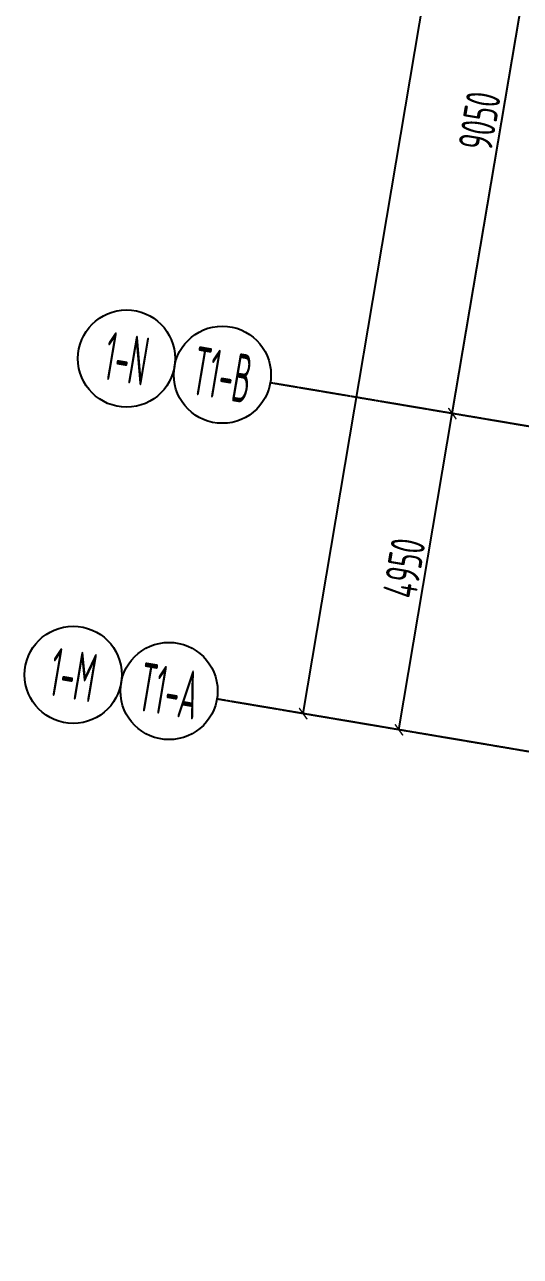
# Model space of a CAD drawing. Header units: inches. Extents: x 27 to 78955, y -206 to 80389.
# Drawn here: x 27 to 7680, y 27839 to 46849 of the extents above; entities that cross this region are included whole.
import ezdxf
from ezdxf.enums import TextEntityAlignment as Align

# ---------------------------------------------------------------- set-up
doc = ezdxf.new("R2010")
doc.units = ezdxf.units.IN
doc.header["$MEASUREMENT"] = 0
doc.linetypes.add('T1-AXIS-150$0$CENTER', pattern=[2, 1.25, -0.25, 0.25, -0.25])
for name, color, linetype in [('T1-AXIS-150$0$0S-AXIS', 1, 'T1-AXIS-150$0$CENTER'), ('T1-AXIS-150$0$0S-AXIS-DIMS', 1, 'Continuous'), ('T1-AXIS-150$0$0S-TEXT', 4, 'Continuous')]:
    doc.layers.add(name, color=color, linetype=linetype)
doc.styles.add('T1-AXIS-150$0$XD2008', font='xd-hzs.shx', dxfattribs={"width": 0.7, "bigfont": 'xd-hztxt.shx'})
doc.dimstyles.new('T1-AXIS-150$0$XD150$0', dxfattribs={"dimscale": 150, "dimtxt": 3.5, "dimasz": 1, "dimexe": 1, "dimexo": 2, "dimgap": 0.5, "dimtad": 1, "dimdec": 0, "dimdsep": 46, "dimtxsty": 'T1-AXIS-150$0$XD2008', "dimblk": 'T1-AXIS-150$0$_ARCHTICK', "dimcen": 2.5, "dimclrt": 4, "dimaunit": 1, "dimadec": 0, "dimazin": 0, "dimtfac": 1, "dimtdec": 0, "dimtix": 1, "dimtmove": 0, "dimatfit": 3, "dimfxl": 1, "dimtolj": 1, "dimtzin": 0, "dimarcsym": 0})

# ---------------------------------------------------------------- blocks, each defined once
blk = doc.blocks.new('T1-AXIS-150$0$_ARCHTICK')
at = {"color": 0, "linetype": 'ByBlock', "const_width": 0.15}
blk.add_lwpolyline([(-0.5, -0.5), (0.5, 0.5)], dxfattribs=at)
blk = doc.blocks.new('*D145')
at = {"layer": 'Defpoints', "color": 0, "transparency": 16777216}
for p in [(12284495, 1258153), (12288932, 1257405), (12288108, 1252524)]:
    blk.add_point(p, dxfattribs=at)
at = {"layer": 'T1-AXIS-150$0$0S-AXIS-DIMS', "color": 0, "lineweight": -2, "transparency": 16777216}
for p, q in [((12283671, 1253272), (12284495, 1258153)), ((12288636, 1257455), (12284347, 1258178)), ((12287813, 1252574), (12283523, 1253297))]:
    blk.add_line(p, q, dxfattribs=at)
at = {"layer": 'T1-AXIS-150$0$0S-AXIS-DIMS', "color": 0, "lineweight": -2, "transparency": 16777216, "xscale": 150, "yscale": 150, "zscale": 150}
for p, rotation in [((12284495, 1258153), 80.42361606363728), ((12283671, 1253272), 260.4236160636373)]:
    blk.add_blockref('T1-AXIS-150$0$_ARCHTICK', p, dxfattribs=dict(at, rotation=rotation))
at = {"layer": 'T1-AXIS-150$0$0S-AXIS-DIMS', "color": 4, "transparency": 16777216, "insert": (12283750, 1255769), "char_height": 525, "attachment_point": 5, "rotation": 80.4236, "style": 'T1-AXIS-150$0$XD2008'}
blk.add_mtext('\\A1;4950', dxfattribs=at)
blk = doc.blocks.new('*D146')
at = {"layer": 'Defpoints', "color": 0, "transparency": 16777216}
for p in [(12286000, 1267077), (12290438, 1266329), (12288932, 1257405)]:
    blk.add_point(p, dxfattribs=at)
at = {"layer": 'T1-AXIS-150$0$0S-AXIS-DIMS', "color": 0, "lineweight": -2, "transparency": 16777216}
for p, q in [((12284495, 1258153), (12286000, 1267077)), ((12290142, 1266378), (12285852, 1267102)), ((12288636, 1257455), (12284347, 1258178))]:
    blk.add_line(p, q, dxfattribs=at)
at = {"layer": 'T1-AXIS-150$0$0S-AXIS-DIMS', "color": 0, "lineweight": -2, "transparency": 16777216, "xscale": 150, "yscale": 150, "zscale": 150}
for p, rotation in [((12286000, 1267077), 80.42361606363728), ((12284495, 1258153), 260.4236160636373)]:
    blk.add_blockref('T1-AXIS-150$0$_ARCHTICK', p, dxfattribs=dict(at, rotation=rotation))
at = {"layer": 'T1-AXIS-150$0$0S-AXIS-DIMS', "color": 4, "transparency": 16777216, "insert": (12284915, 1262671), "char_height": 525, "attachment_point": 5, "rotation": 80.4236, "style": 'T1-AXIS-150$0$XD2008'}
blk.add_mtext('\\A1;9050', dxfattribs=at)
blk = doc.blocks.new('*D150')
at = {"layer": 'Defpoints', "color": 0, "transparency": 16777216}
for p in [(12288348, 1290006), (12294264, 1289008), (12288108, 1252524)]:
    blk.add_point(p, dxfattribs=at)
at = {"layer": 'T1-AXIS-150$0$0S-AXIS-DIMS', "color": 0, "lineweight": -2, "transparency": 16777216}
for p, q in [((12293968, 1289058), (12288200, 1290031)), ((12282192, 1253522), (12288348, 1290006)), ((12287813, 1252574), (12282044, 1253547))]:
    blk.add_line(p, q, dxfattribs=at)
at = {"layer": 'T1-AXIS-150$0$0S-AXIS-DIMS', "color": 0, "lineweight": -2, "transparency": 16777216, "xscale": 150, "yscale": 150, "zscale": 150}
for p, rotation in [((12288348, 1290006), 80.42361603598395), ((12282192, 1253522), 260.423616035984)]:
    blk.add_blockref('T1-AXIS-150$0$_ARCHTICK', p, dxfattribs=dict(at, rotation=rotation))
at = {"layer": 'T1-AXIS-150$0$0S-AXIS-DIMS', "color": 4, "transparency": 16777216, "insert": (12284937, 1271820), "char_height": 525, "attachment_point": 5, "rotation": 80.4236, "style": 'T1-AXIS-150$0$XD2008'}
blk.add_mtext('\\A1;37000', dxfattribs=at)
blk = doc.blocks.new('T1-AXIS-150')
at = {"layer": 'T1-AXIS-150$0$0S-AXIS'}
for p, q in [((12332664, 1250026.5), (12281684.4, 1258627.4)), ((12331840.5, 1245145.5), (12280860.9, 1253746.4))]:
    blk.add_line(p, q, dxfattribs=at)
at = {"layer": 'T1-AXIS-150$0$0S-AXIS-DIMS'}
for centre in [(12279465.8, 1259001.7), (12280944.9, 1258752.2), (12278642.3, 1254120.7), (12280121.4, 1253871.2)]:
    blk.add_circle(centre, 750, dxfattribs=at)
at = {"layer": 'T1-AXIS-150$0$0S-TEXT', "style": 'T1-AXIS-150$0$XD2008', "width": 0.5}
for s, p in [('1-N', (12279465.8, 1259001.7)), ('T1-B', (12280944.9, 1258752.2)), ('1-M', (12278642.3, 1254120.7)), ('T1-A', (12280121.4, 1253871.2))]:
    blk.add_text(s, height=750, rotation=350.42362, dxfattribs=at).set_placement(p, align=Align.MIDDLE)
at = {"layer": 'T1-AXIS-150$0$0S-AXIS-DIMS'}
dim = blk.add_linear_dim(base=(12288347.5, 1290006.2), p1=(12288108.5, 1252523.6), p2=(12294263.9, 1289008), angle=80.42362, dimstyle='T1-AXIS-150$0$XD150$0', dxfattribs=at)
dim.commit()
dim.dimension.update_dxf_attribs({"geometry": '*D150', "text_midpoint": (12284937, 1271820.2)})
for base, p1, p2, picture, middle in [((12286000.3, 1267077.2), (12288932, 1257404.7), (12290437.6, 1266328.6), '*D146', (12284914.7, 1262671.4)), ((12284494.7, 1258153.3), (12288108.5, 1252523.6), (12288932, 1257404.7), '*D145', (12283750.1, 1255768.9))]:
    dim = blk.add_linear_dim(base=base, p1=p1, p2=p2, angle=260.42362, dimstyle='T1-AXIS-150$0$XD150$0', override={"dimtmove": 1}, dxfattribs=at)
    dim.commit()
    dim.dimension.update_dxf_attribs({"geometry": picture, "text_midpoint": middle})
blk = doc.blocks.new('T1-COLS-F10~F19')
blk.add_blockref('T1-AXIS-150', (0, 0))

msp = doc.modelspace()

# ---------------------------------------------------------------- block references
msp.add_blockref('T1-COLS-F10~F19', (-12277865.7, -1217306.5))

doc.saveas('drawing.dxf')
